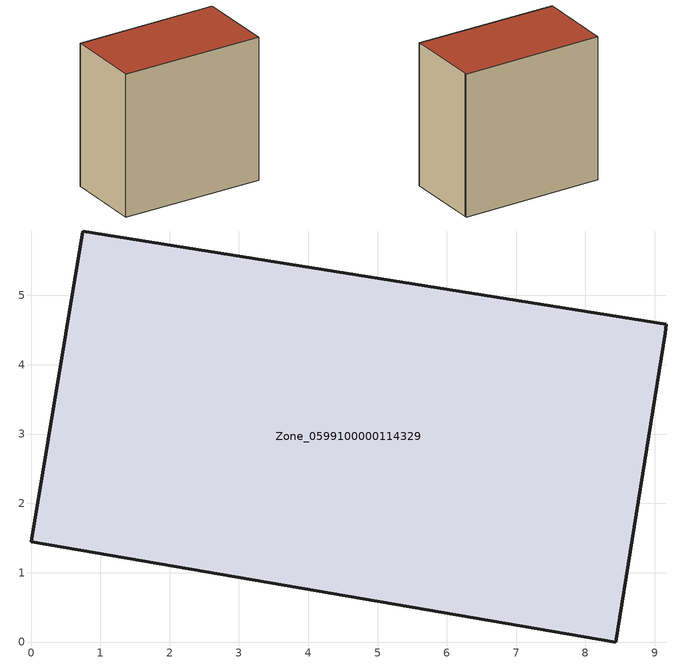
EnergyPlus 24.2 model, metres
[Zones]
Zone_0599100000114329
 floor ground (C_G): 0.75,5.93 9.17,4.59 9.15,4.46 8.44,0 0,1.45 z0
 wall outside (C_F): 0,1.45 8.44,0 9.15,4.46 9.17,4.59 0.75,5.93 0,1.45 z0:8.63
 roof outside (C_R): 9.17,4.59 0.75,5.93 0,1.45 8.44,0 9.15,4.46 z8.63
[BUILDING]
Pand.0599100000114329: North Axis=0; Terrain=City; Loads Convergence Tolerance Value=0.04; Temperature Convergence Tolerance Value=0.4; Solar Distribution=FullExterior; Maximum Number of Warmup Days=25; Minimum Number of Warmup Days=1
[Site:Location]
Rotterdam.The.Hague.AP_ZH_NLD Design_Conditions: Latitude=51.96; Longitude=4.45; Time Zone=1; Elevation=-4.5
[SITE:GROUNDTEMPERATURE:BUILDINGSURFACE]
18, 18, 18, 18, 18, 18, 18, 18, 18, 18, 18, 18
[MATERIAL] Thermal Absorptance=0.9; Solar Absorptance=0.7; Visible Absorptance=0.7
Name | Roughness | Thickness | Conductivity | Density | Specific Heat
G.TI.1946-1964 | MediumSmooth | 0.15 | 1 | 540 | 1210
F.TI.1946-1964 | Rough | 0.3 | 0.857143 | 1920 | 840
R.TI.1946-1964 | MediumRough | 0.2 | 0.277778 | 1500 | 1000
[CONSTRUCTION]
C_G: G.TI.1946-1964
C_F: F.TI.1946-1964
C_R: R.TI.1946-1964
[ZONE]
Zone_0599100000114329: Type=1; Multiplier=1; Ceiling Height=Autocalculate; Volume=Autocalculate; Floor Area=autocalculate; Part of Total Floor Area=Yes
[ZONEINFILTRATION:DESIGNFLOWRATE]
Infil_Zone_0599100000114329: Zone or ZoneList or Space or SpaceList=Zone_0599100000114329; Schedule=AlwaysOn; Design Flow Rate Calculation Method=Flow/Area; Flow Rate per Floor Area=0.003; Constant Term Coefficient=1; Temperature Term Coefficient=0; Velocity Term Coefficient=0; Velocity Squared Term Coefficient=0
[HVACTEMPLATE:ZONE:IDEALLOADSAIRSYSTEM]
Zone_0599100000114329: Maximum Heating Supply Air Temperature=50; Minimum Cooling Supply Air Temperature=13; Maximum Heating Supply Air Humidity Ratio=0.0156; Minimum Cooling Supply Air Humidity Ratio=0.0077; Heating Limit=NoLimit; Cooling Limit=NoLimit; Dehumidification Control Type=ConstantSensibleHeatRatio; Cooling Sensible Heat Ratio=0.7; Dehumidification Setpoint=60; Humidification Control Type=None; Humidification Setpoint=30; Outdoor Air Method=None; Outdoor Air Flow Rate per Person=0.00944; Outdoor Air Flow Rate per Zone Floor Area=0; Outdoor Air Flow Rate per Zone=0; Demand Controlled Ventilation Type=None; Outdoor Air Economizer Type=NoEconomizer; Heat Recovery Type=None; Sensible Heat Recovery Effectiveness=0.7; Latent Heat Recovery Effectiveness=0.65
[ZONECONTROL:THERMOSTAT]
ThermostatControl_Zone_0599100000114329: Zone or ZoneList=Zone_0599100000114329; Control Type Schedule=DualSetpointControlType; Control 1=Thermostat_Zone_0599100000114329; Temperature Difference Between Cutout And Setpoint=0
[THERMOSTATSETPOINT:DUALSETPOINT]
Thermostat_Zone_0599100000114329: Heating Setpoint Temperature Schedule=HeatingSetpoint_Zone_0599100000114329; Cooling Setpoint Temperature Schedule=CoolingSetpoint_Zone_0599100000114329
[SCHEDULE:COMPACT]
HeatingSetpoint_Zone_0599100000114329: Through: 12/31, For: AllDays, Until: 24:00, 21
CoolingSetpoint_Zone_0599100000114329: Through: 12/31, For: AllDays, Until: 24:00, 24
DualSetpointControlType: Through: 12/31, For: AllDays, Until: 24:00, 4
AlwaysOn: Through: 12/31, For: AllDays, Until: 24:00, 1
